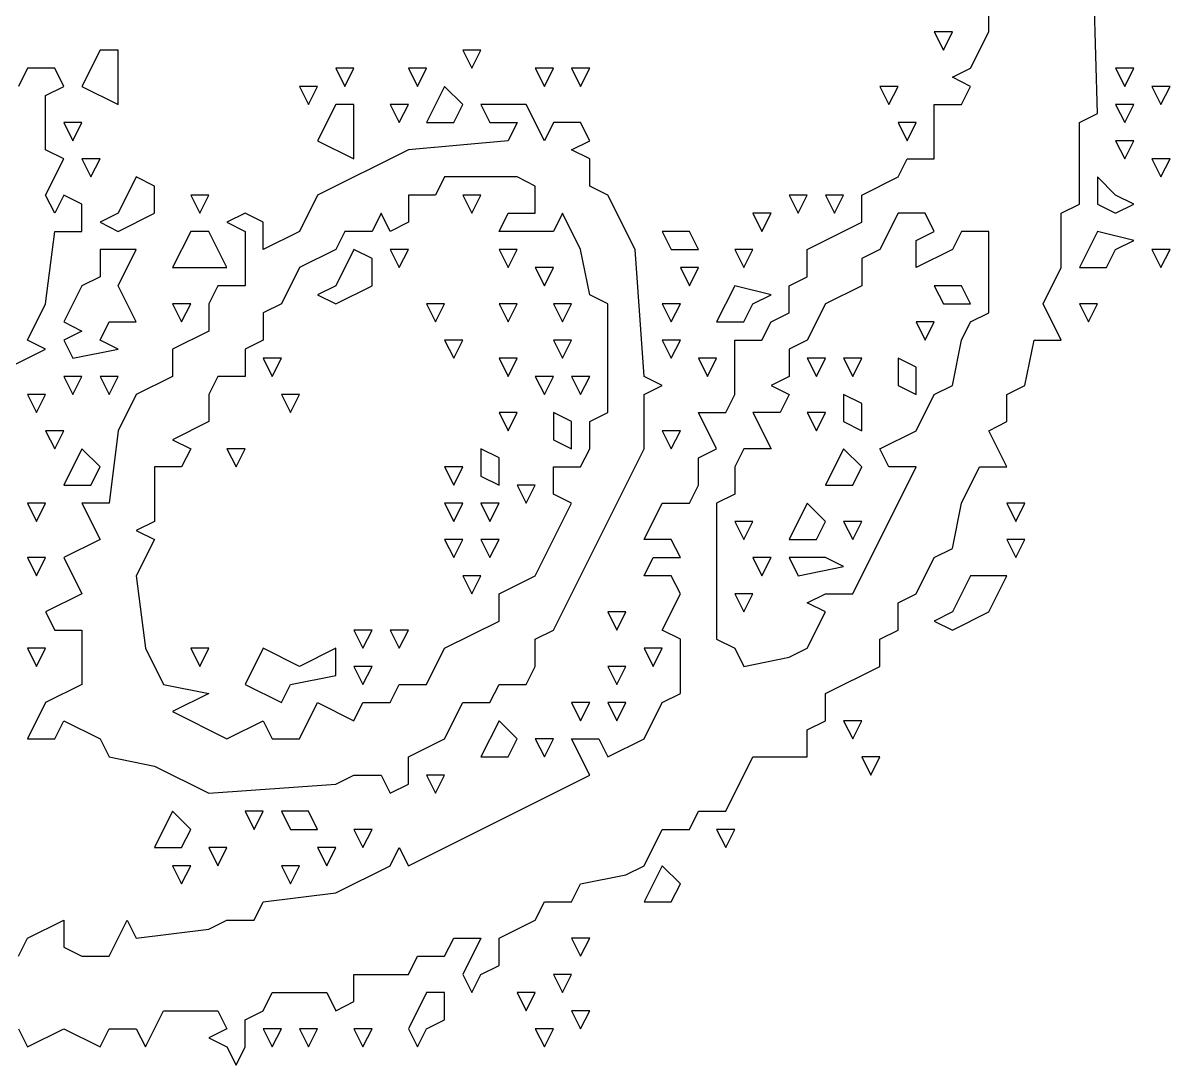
# Model space of a CAD drawing. Extents: x 2 to 124, y 0 to 170.
# Drawn here: x 28.86 to 39.04, y 0 to 9.26 of the extents above; entities that cross this region are included whole.
import ezdxf

# ---------------------------------------------------------------- set-up
doc = ezdxf.new("R2010")
doc.units = 0
doc.layers.add('Layer0', color=7, linetype='Continuous')

msp = doc.modelspace()

# ---------------------------------------------------------------- linework, layer by layer
at = {"layer": 'Layer0', "color": 5, "linetype": 'CONTINUOUS'}
for p, q in [((38.39489, 8.451705, 0.1), (38.31439, 11.26894, 0.1)), ((37.42898, 9.176136, 0.1), (37.42898, 9.417614, 0.1)), ((36.94602, 9.176136, 0.1), (37.02652, 9.015152, 0.1)), ((37.10701, 9.176136, 0.1), (36.94602, 9.176136, 0.1)), ((37.02652, 9.015152, 0.1), (37.10701, 9.176136, 0.1)), ((37.26799, 8.854167, 0.1), (37.42898, 9.176136, 0.1)), ((29.54072, 9.015152, 0.1), (29.37973, 8.693182, 0.1)), ((29.7017, 9.015152, 0.1), (29.54072, 9.015152, 0.1)), ((29.7017, 8.532197, 0.1), (29.7017, 9.015152, 0.1)), ((32.76042, 9.015152, 0.1), (32.84091, 8.854167, 0.1)), ((32.9214, 9.015152, 0.1), (32.76042, 9.015152, 0.1)), ((32.84091, 8.854167, 0.1), (32.9214, 9.015152, 0.1)), ((28.89678, 8.854167, 0.1), (28.81629, 8.693182, 0.1)), ((29.13826, 8.854167, 0.1), (28.89678, 8.854167, 0.1)), ((29.21875, 8.693182, 0.1), (29.13826, 8.854167, 0.1)), ((31.63352, 8.854167, 0.1), (31.71402, 8.693182, 0.1)), ((31.79451, 8.854167, 0.1), (31.63352, 8.854167, 0.1)), ((31.71402, 8.693182, 0.1), (31.79451, 8.854167, 0.1)), ((32.27746, 8.854167, 0.1), (32.35795, 8.693182, 0.1)), ((32.43845, 8.854167, 0.1), (32.27746, 8.854167, 0.1)), ((32.35795, 8.693182, 0.1), (32.43845, 8.854167, 0.1)), ((33.40436, 8.854167, 0.1), (33.48485, 8.693182, 0.1)), ((33.56534, 8.854167, 0.1), (33.40436, 8.854167, 0.1)), ((33.48485, 8.693182, 0.1), (33.56534, 8.854167, 0.1)), ((33.72633, 8.854167, 0.1), (33.80682, 8.693182, 0.1)), ((33.88731, 8.854167, 0.1), (33.72633, 8.854167, 0.1)), ((33.80682, 8.693182, 0.1), (33.88731, 8.854167, 0.1)), ((37.10701, 8.773674, 0.1), (37.26799, 8.854167, 0.1)), ((37.26799, 8.693182, 0.1), (37.10701, 8.773674, 0.1)), ((38.55587, 8.854167, 0.1), (38.63636, 8.693182, 0.1)), ((38.71686, 8.854167, 0.1), (38.55587, 8.854167, 0.1)), ((38.63636, 8.693182, 0.1), (38.71686, 8.854167, 0.1)), ((29.05777, 8.612689, 0.1), (29.21875, 8.693182, 0.1)), ((29.37973, 8.693182, 0.1), (29.7017, 8.532197, 0.1)), ((31.31155, 8.693182, 0.1), (31.39205, 8.532197, 0.1)), ((31.47254, 8.693182, 0.1), (31.31155, 8.693182, 0.1)), ((31.39205, 8.532197, 0.1), (31.47254, 8.693182, 0.1)), ((32.59943, 8.693182, 0.1), (32.43845, 8.371212, 0.1)), ((32.76042, 8.532197, 0.1), (32.59943, 8.693182, 0.1)), ((36.46307, 8.693182, 0.1), (36.54356, 8.532197, 0.1)), ((36.62405, 8.693182, 0.1), (36.46307, 8.693182, 0.1)), ((36.54356, 8.532197, 0.1), (36.62405, 8.693182, 0.1)), ((37.1875, 8.532197, 0.1), (37.26799, 8.693182, 0.1)), ((38.87784, 8.693182, 0.1), (38.95833, 8.532197, 0.1)), ((39.03883, 8.693182, 0.1), (38.87784, 8.693182, 0.1)), ((38.95833, 8.532197, 0.1), (39.03883, 8.693182, 0.1)), ((29.05777, 8.129735, 0.1), (29.05777, 8.612689, 0.1)), ((31.63352, 8.532197, 0.1), (31.47254, 8.210227, 0.1)), ((31.79451, 8.532197, 0.1), (31.63352, 8.532197, 0.1)), ((31.79451, 8.049242, 0.1), (31.79451, 8.532197, 0.1)), ((32.11648, 8.532197, 0.1), (32.19697, 8.371212, 0.1)), ((32.27746, 8.532197, 0.1), (32.11648, 8.532197, 0.1)), ((32.19697, 8.371212, 0.1), (32.27746, 8.532197, 0.1)), ((32.67992, 8.371212, 0.1), (32.76042, 8.532197, 0.1)), ((32.9214, 8.532197, 0.1), (33.00189, 8.371212, 0.1)), ((33.32386, 8.532197, 0.1), (32.9214, 8.532197, 0.1)), ((33.48485, 8.210227, 0.1), (33.32386, 8.532197, 0.1)), ((36.94602, 8.049242, 0.1), (36.94602, 8.532197, 0.1)), ((36.94602, 8.532197, 0.1), (37.1875, 8.532197, 0.1)), ((38.2339, 8.371212, 0.1), (38.39489, 8.451705, 0.1)), ((38.55587, 8.532197, 0.1), (38.63636, 8.371212, 0.1)), ((38.71686, 8.532197, 0.1), (38.55587, 8.532197, 0.1)), ((38.63636, 8.371212, 0.1), (38.71686, 8.532197, 0.1)), ((29.21875, 8.371212, 0.1), (29.29924, 8.210227, 0.1)), ((29.37973, 8.371212, 0.1), (29.21875, 8.371212, 0.1)), ((29.29924, 8.210227, 0.1), (29.37973, 8.371212, 0.1)), ((32.43845, 8.371212, 0.1), (32.67992, 8.371212, 0.1)), ((33.00189, 8.371212, 0.1), (33.24337, 8.371212, 0.1)), ((33.24337, 8.371212, 0.1), (33.16288, 8.210227, 0.1)), ((33.56534, 8.371212, 0.1), (33.48485, 8.210227, 0.1)), ((33.80682, 8.371212, 0.1), (33.56534, 8.371212, 0.1)), ((33.88731, 8.210227, 0.1), (33.80682, 8.371212, 0.1)), ((36.62405, 8.371212, 0.1), (36.70455, 8.210227, 0.1)), ((36.78504, 8.371212, 0.1), (36.62405, 8.371212, 0.1)), ((36.70455, 8.210227, 0.1), (36.78504, 8.371212, 0.1)), ((38.2339, 7.64678, 0.1), (38.2339, 8.371212, 0.1)), ((31.47254, 8.210227, 0.1), (31.79451, 8.049242, 0.1)), ((33.16288, 8.210227, 0.1), (32.27746, 8.129735, 0.1)), ((33.72633, 8.129735, 0.1), (33.88731, 8.210227, 0.1)), ((38.55587, 8.210227, 0.1), (38.63636, 8.049242, 0.1)), ((38.71686, 8.210227, 0.1), (38.55587, 8.210227, 0.1)), ((38.63636, 8.049242, 0.1), (38.71686, 8.210227, 0.1)), ((29.21875, 8.049242, 0.1), (29.05777, 8.129735, 0.1)), ((29.05777, 7.727273, 0.1), (29.21875, 8.049242, 0.1)), ((29.37973, 8.049242, 0.1), (29.46023, 7.888258, 0.1)), ((29.54072, 8.049242, 0.1), (29.37973, 8.049242, 0.1)), ((29.46023, 7.888258, 0.1), (29.54072, 8.049242, 0.1)), ((32.27746, 8.129735, 0.1), (31.47254, 7.727273, 0.1)), ((33.88731, 8.049242, 0.1), (33.72633, 8.129735, 0.1)), ((33.88731, 7.807765, 0.1), (33.88731, 8.049242, 0.1)), ((36.62405, 7.888258, 0.1), (36.70455, 8.049242, 0.1)), ((36.70455, 8.049242, 0.1), (36.94602, 8.049242, 0.1)), ((38.87784, 8.049242, 0.1), (38.95833, 7.888258, 0.1)), ((39.03883, 8.049242, 0.1), (38.87784, 8.049242, 0.1)), ((38.95833, 7.888258, 0.1), (39.03883, 8.049242, 0.1)), ((29.86269, 7.888258, 0.1), (29.7017, 7.566288, 0.1)), ((30.02367, 7.807765, 0.1), (29.86269, 7.888258, 0.1)), ((32.59943, 7.888258, 0.1), (32.51894, 7.727273, 0.1)), ((33.24337, 7.888258, 0.1), (32.59943, 7.888258, 0.1)), ((33.40436, 7.807765, 0.1), (33.24337, 7.888258, 0.1)), ((36.30208, 7.727273, 0.1), (36.62405, 7.888258, 0.1)), ((38.39489, 7.888258, 0.1), (38.39489, 7.64678, 0.1)), ((38.55587, 7.727273, 0.1), (38.39489, 7.888258, 0.1)), ((30.02367, 7.566288, 0.1), (30.02367, 7.807765, 0.1)), ((33.40436, 7.566288, 0.1), (33.40436, 7.807765, 0.1)), ((34.0483, 7.727273, 0.1), (33.88731, 7.807765, 0.1)), ((29.13826, 7.566288, 0.1), (29.05777, 7.727273, 0.1)), ((29.21875, 7.727273, 0.1), (29.13826, 7.566288, 0.1)), ((29.37973, 7.64678, 0.1), (29.21875, 7.727273, 0.1)), ((29.37973, 7.405303, 0.1), (29.37973, 7.64678, 0.1)), ((30.34564, 7.727273, 0.1), (30.42614, 7.566288, 0.1)), ((30.50663, 7.727273, 0.1), (30.34564, 7.727273, 0.1)), ((30.42614, 7.566288, 0.1), (30.50663, 7.727273, 0.1)), ((31.47254, 7.727273, 0.1), (31.31155, 7.405303, 0.1)), ((32.51894, 7.727273, 0.1), (32.27746, 7.727273, 0.1)), ((32.27746, 7.727273, 0.1), (32.27746, 7.485795, 0.1)), ((32.76042, 7.727273, 0.1), (32.84091, 7.566288, 0.1)), ((32.9214, 7.727273, 0.1), (32.76042, 7.727273, 0.1)), ((32.84091, 7.566288, 0.1), (32.9214, 7.727273, 0.1)), ((34.28977, 7.244318, 0.1), (34.0483, 7.727273, 0.1)), ((35.65814, 7.727273, 0.1), (35.73864, 7.566288, 0.1)), ((35.81913, 7.727273, 0.1), (35.65814, 7.727273, 0.1)), ((35.73864, 7.566288, 0.1), (35.81913, 7.727273, 0.1)), ((35.98011, 7.727273, 0.1), (36.06061, 7.566288, 0.1)), ((36.1411, 7.727273, 0.1), (35.98011, 7.727273, 0.1)), ((36.06061, 7.566288, 0.1), (36.1411, 7.727273, 0.1)), ((36.30208, 7.485795, 0.1), (36.30208, 7.727273, 0.1)), ((38.07292, 7.566288, 0.1), (38.2339, 7.64678, 0.1)), ((38.39489, 7.64678, 0.1), (38.55587, 7.566288, 0.1)), ((38.71686, 7.64678, 0.1), (38.55587, 7.727273, 0.1)), ((38.55587, 7.566288, 0.1), (38.71686, 7.64678, 0.1)), ((29.7017, 7.566288, 0.1), (29.54072, 7.485795, 0.1)), ((29.7017, 7.405303, 0.1), (30.02367, 7.566288, 0.1)), ((30.8286, 7.566288, 0.1), (30.66761, 7.485795, 0.1)), ((30.98958, 7.485795, 0.1), (30.8286, 7.566288, 0.1)), ((32.03598, 7.566288, 0.1), (31.95549, 7.405303, 0.1)), ((32.11648, 7.405303, 0.1), (32.03598, 7.566288, 0.1)), ((33.08239, 7.405303, 0.1), (33.16288, 7.566288, 0.1)), ((33.16288, 7.566288, 0.1), (33.40436, 7.566288, 0.1)), ((33.64583, 7.566288, 0.1), (33.56534, 7.405303, 0.1)), ((33.80682, 7.244318, 0.1), (33.64583, 7.566288, 0.1)), ((35.33617, 7.566288, 0.1), (35.41667, 7.405303, 0.1)), ((35.49716, 7.566288, 0.1), (35.33617, 7.566288, 0.1)), ((35.41667, 7.405303, 0.1), (35.49716, 7.566288, 0.1)), ((36.62405, 7.566288, 0.1), (36.46307, 7.244318, 0.1)), ((36.86553, 7.566288, 0.1), (36.62405, 7.566288, 0.1)), ((36.94602, 7.405303, 0.1), (36.86553, 7.566288, 0.1)), ((38.07292, 7.083333, 0.1), (38.07292, 7.566288, 0.1)), ((29.54072, 7.485795, 0.1), (29.7017, 7.405303, 0.1)), ((30.66761, 7.485795, 0.1), (30.8286, 7.405303, 0.1)), ((30.98958, 7.244318, 0.1), (30.98958, 7.485795, 0.1)), ((32.27746, 7.485795, 0.1), (32.11648, 7.405303, 0.1)), ((35.81913, 7.244318, 0.1), (36.30208, 7.485795, 0.1)), ((29.05777, 6.761364, 0.1), (29.13826, 7.405303, 0.1)), ((29.13826, 7.405303, 0.1), (29.37973, 7.405303, 0.1)), ((30.34564, 7.405303, 0.1), (30.18466, 7.083333, 0.1)), ((30.50663, 7.405303, 0.1), (30.34564, 7.405303, 0.1)), ((30.66761, 7.083333, 0.1), (30.50663, 7.405303, 0.1)), ((30.8286, 7.405303, 0.1), (30.8286, 6.922348, 0.1)), ((31.31155, 7.405303, 0.1), (30.98958, 7.244318, 0.1)), ((31.71402, 7.405303, 0.1), (31.63352, 7.244318, 0.1)), ((31.95549, 7.405303, 0.1), (31.71402, 7.405303, 0.1)), ((33.56534, 7.405303, 0.1), (33.08239, 7.405303, 0.1)), ((34.53125, 7.405303, 0.1), (34.61174, 7.244318, 0.1)), ((34.77273, 7.405303, 0.1), (34.53125, 7.405303, 0.1)), ((34.85322, 7.244318, 0.1), (34.77273, 7.405303, 0.1)), ((36.78504, 7.324811, 0.1), (36.94602, 7.405303, 0.1)), ((37.1875, 7.405303, 0.1), (37.10701, 7.244318, 0.1)), ((37.42898, 7.405303, 0.1), (37.1875, 7.405303, 0.1)), ((37.42898, 6.680871, 0.1), (37.42898, 7.405303, 0.1)), ((38.39489, 7.405303, 0.1), (38.2339, 7.083333, 0.1)), ((38.71686, 7.324811, 0.1), (38.39489, 7.405303, 0.1)), ((29.54072, 7.244318, 0.1), (29.54072, 7.002841, 0.1)), ((29.86269, 7.244318, 0.1), (29.54072, 7.244318, 0.1)), ((29.7017, 6.922348, 0.1), (29.86269, 7.244318, 0.1)), ((31.63352, 7.244318, 0.1), (31.31155, 7.083333, 0.1)), ((31.79451, 7.244318, 0.1), (31.63352, 6.922348, 0.1)), ((31.95549, 7.163826, 0.1), (31.79451, 7.244318, 0.1)), ((32.11648, 7.244318, 0.1), (32.19697, 7.083333, 0.1)), ((32.27746, 7.244318, 0.1), (32.11648, 7.244318, 0.1)), ((32.19697, 7.083333, 0.1), (32.27746, 7.244318, 0.1)), ((33.08239, 7.244318, 0.1), (33.16288, 7.083333, 0.1)), ((33.24337, 7.244318, 0.1), (33.08239, 7.244318, 0.1)), ((33.16288, 7.083333, 0.1), (33.24337, 7.244318, 0.1)), ((33.88731, 6.841856, 0.1), (33.80682, 7.244318, 0.1)), ((34.37027, 6.117424, 0.1), (34.28977, 7.244318, 0.1)), ((34.61174, 7.244318, 0.1), (34.85322, 7.244318, 0.1)), ((35.17519, 7.244318, 0.1), (35.25568, 7.083333, 0.1)), ((35.33617, 7.244318, 0.1), (35.17519, 7.244318, 0.1)), ((35.25568, 7.083333, 0.1), (35.33617, 7.244318, 0.1)), ((35.81913, 7.002841, 0.1), (35.81913, 7.244318, 0.1)), ((36.46307, 7.244318, 0.1), (36.30208, 7.163826, 0.1)), ((36.78504, 7.083333, 0.1), (36.78504, 7.324811, 0.1)), ((37.10701, 7.244318, 0.1), (36.78504, 7.083333, 0.1)), ((38.47538, 7.083333, 0.1), (38.55587, 7.244318, 0.1)), ((38.55587, 7.244318, 0.1), (38.71686, 7.324811, 0.1)), ((38.87784, 7.244318, 0.1), (38.95833, 7.083333, 0.1)), ((39.03883, 7.244318, 0.1), (38.87784, 7.244318, 0.1)), ((38.95833, 7.083333, 0.1), (39.03883, 7.244318, 0.1)), ((31.95549, 6.922348, 0.1), (31.95549, 7.163826, 0.1)), ((36.30208, 7.163826, 0.1), (36.30208, 6.922348, 0.1)), ((30.18466, 7.083333, 0.1), (30.66761, 7.083333, 0.1)), ((31.31155, 7.083333, 0.1), (31.15057, 6.761364, 0.1)), ((33.40436, 7.083333, 0.1), (33.48485, 6.922348, 0.1)), ((33.56534, 7.083333, 0.1), (33.40436, 7.083333, 0.1)), ((33.48485, 6.922348, 0.1), (33.56534, 7.083333, 0.1)), ((34.69223, 7.083333, 0.1), (34.77273, 6.922348, 0.1)), ((34.85322, 7.083333, 0.1), (34.69223, 7.083333, 0.1)), ((34.77273, 6.922348, 0.1), (34.85322, 7.083333, 0.1)), ((37.91193, 6.761364, 0.1), (38.07292, 7.083333, 0.1)), ((38.2339, 7.083333, 0.1), (38.47538, 7.083333, 0.1)), ((29.54072, 7.002841, 0.1), (29.37973, 6.922348, 0.1)), ((35.65814, 6.922348, 0.1), (35.81913, 7.002841, 0.1)), ((29.37973, 6.922348, 0.1), (29.21875, 6.600379, 0.1)), ((29.86269, 6.600379, 0.1), (29.7017, 6.922348, 0.1)), ((30.58712, 6.922348, 0.1), (30.50663, 6.761364, 0.1)), ((30.8286, 6.922348, 0.1), (30.58712, 6.922348, 0.1)), ((31.63352, 6.922348, 0.1), (31.47254, 6.841856, 0.1)), ((31.47254, 6.841856, 0.1), (31.63352, 6.761364, 0.1)), ((31.63352, 6.761364, 0.1), (31.95549, 6.922348, 0.1)), ((34.0483, 6.761364, 0.1), (33.88731, 6.841856, 0.1)), ((35.17519, 6.922348, 0.1), (35.0142, 6.600379, 0.1)), ((35.49716, 6.841856, 0.1), (35.17519, 6.922348, 0.1)), ((35.33617, 6.761364, 0.1), (35.49716, 6.841856, 0.1)), ((35.65814, 6.680871, 0.1), (35.65814, 6.922348, 0.1)), ((36.30208, 6.922348, 0.1), (35.98011, 6.761364, 0.1)), ((36.94602, 6.922348, 0.1), (37.02652, 6.761364, 0.1)), ((37.1875, 6.922348, 0.1), (36.94602, 6.922348, 0.1)), ((37.26799, 6.761364, 0.1), (37.1875, 6.922348, 0.1)), ((28.89678, 6.439394, 0.1), (29.05777, 6.761364, 0.1)), ((30.18466, 6.761364, 0.1), (30.26515, 6.600379, 0.1)), ((30.34564, 6.761364, 0.1), (30.18466, 6.761364, 0.1)), ((30.26515, 6.600379, 0.1), (30.34564, 6.761364, 0.1)), ((30.50663, 6.761364, 0.1), (30.50663, 6.519886, 0.1)), ((31.15057, 6.761364, 0.1), (30.98958, 6.680871, 0.1)), ((32.43845, 6.761364, 0.1), (32.51894, 6.600379, 0.1)), ((32.59943, 6.761364, 0.1), (32.43845, 6.761364, 0.1)), ((32.51894, 6.600379, 0.1), (32.59943, 6.761364, 0.1)), ((33.08239, 6.761364, 0.1), (33.16288, 6.600379, 0.1)), ((33.24337, 6.761364, 0.1), (33.08239, 6.761364, 0.1)), ((33.16288, 6.600379, 0.1), (33.24337, 6.761364, 0.1)), ((33.56534, 6.761364, 0.1), (33.64583, 6.600379, 0.1)), ((33.72633, 6.761364, 0.1), (33.56534, 6.761364, 0.1)), ((33.64583, 6.600379, 0.1), (33.72633, 6.761364, 0.1)), ((34.0483, 5.795455, 0.1), (34.0483, 6.761364, 0.1)), ((34.53125, 6.761364, 0.1), (34.61174, 6.600379, 0.1)), ((34.69223, 6.761364, 0.1), (34.53125, 6.761364, 0.1)), ((34.61174, 6.600379, 0.1), (34.69223, 6.761364, 0.1)), ((35.25568, 6.600379, 0.1), (35.33617, 6.761364, 0.1)), ((35.98011, 6.761364, 0.1), (35.81913, 6.439394, 0.1)), ((37.02652, 6.761364, 0.1), (37.26799, 6.761364, 0.1)), ((38.07292, 6.439394, 0.1), (37.91193, 6.761364, 0.1)), ((38.2339, 6.761364, 0.1), (38.31439, 6.600379, 0.1)), ((38.39489, 6.761364, 0.1), (38.2339, 6.761364, 0.1)), ((38.31439, 6.600379, 0.1), (38.39489, 6.761364, 0.1)), ((30.98958, 6.680871, 0.1), (30.98958, 6.439394, 0.1)), ((35.49716, 6.600379, 0.1), (35.65814, 6.680871, 0.1)), ((37.26799, 6.600379, 0.1), (37.42898, 6.680871, 0.1)), ((29.21875, 6.600379, 0.1), (29.37973, 6.519886, 0.1)), ((29.37973, 6.519886, 0.1), (29.21875, 6.439394, 0.1)), ((29.54072, 6.439394, 0.1), (29.62121, 6.600379, 0.1)), ((29.62121, 6.600379, 0.1), (29.86269, 6.600379, 0.1)), ((30.50663, 6.519886, 0.1), (30.18466, 6.358902, 0.1)), ((35.0142, 6.600379, 0.1), (35.25568, 6.600379, 0.1)), ((35.41667, 6.439394, 0.1), (35.49716, 6.600379, 0.1)), ((36.78504, 6.600379, 0.1), (36.86553, 6.439394, 0.1)), ((36.94602, 6.600379, 0.1), (36.78504, 6.600379, 0.1)), ((36.86553, 6.439394, 0.1), (36.94602, 6.600379, 0.1)), ((37.1875, 6.439394, 0.1), (37.26799, 6.600379, 0.1)), ((29.05777, 6.358902, 0.1), (28.89678, 6.439394, 0.1)), ((29.21875, 6.439394, 0.1), (29.29924, 6.278409, 0.1)), ((29.7017, 6.358902, 0.1), (29.54072, 6.439394, 0.1)), ((30.98958, 6.439394, 0.1), (30.8286, 6.358902, 0.1)), ((32.59943, 6.439394, 0.1), (32.67992, 6.278409, 0.1)), ((32.76042, 6.439394, 0.1), (32.59943, 6.439394, 0.1)), ((32.67992, 6.278409, 0.1), (32.76042, 6.439394, 0.1)), ((33.56534, 6.439394, 0.1), (33.64583, 6.278409, 0.1)), ((33.72633, 6.439394, 0.1), (33.56534, 6.439394, 0.1)), ((33.64583, 6.278409, 0.1), (33.72633, 6.439394, 0.1)), ((34.53125, 6.439394, 0.1), (34.61174, 6.278409, 0.1)), ((34.69223, 6.439394, 0.1), (34.53125, 6.439394, 0.1)), ((34.61174, 6.278409, 0.1), (34.69223, 6.439394, 0.1)), ((35.17519, 5.956439, 0.1), (35.17519, 6.439394, 0.1)), ((35.17519, 6.439394, 0.1), (35.41667, 6.439394, 0.1)), ((35.81913, 6.439394, 0.1), (35.65814, 6.358902, 0.1)), ((37.10701, 6.036932, 0.1), (37.1875, 6.439394, 0.1)), ((37.75095, 6.036932, 0.1), (37.83144, 6.439394, 0.1)), ((37.83144, 6.439394, 0.1), (38.07292, 6.439394, 0.1)), ((28.7358, 6.197917, 0.1), (29.05777, 6.358902, 0.1)), ((29.29924, 6.278409, 0.1), (29.7017, 6.358902, 0.1)), ((30.18466, 6.358902, 0.1), (30.18466, 6.117424, 0.1)), ((30.8286, 6.358902, 0.1), (30.8286, 6.117424, 0.1)), ((35.65814, 6.358902, 0.1), (35.65814, 6.117424, 0.1)), ((30.98958, 6.278409, 0.1), (31.07008, 6.117424, 0.1)), ((31.15057, 6.278409, 0.1), (30.98958, 6.278409, 0.1)), ((31.07008, 6.117424, 0.1), (31.15057, 6.278409, 0.1)), ((33.08239, 6.278409, 0.1), (33.16288, 6.117424, 0.1)), ((33.24337, 6.278409, 0.1), (33.08239, 6.278409, 0.1)), ((33.16288, 6.117424, 0.1), (33.24337, 6.278409, 0.1)), ((34.85322, 6.278409, 0.1), (34.93371, 6.117424, 0.1)), ((35.0142, 6.278409, 0.1), (34.85322, 6.278409, 0.1)), ((34.93371, 6.117424, 0.1), (35.0142, 6.278409, 0.1)), ((35.81913, 6.278409, 0.1), (35.89962, 6.117424, 0.1)), ((35.98011, 6.278409, 0.1), (35.81913, 6.278409, 0.1)), ((35.89962, 6.117424, 0.1), (35.98011, 6.278409, 0.1)), ((36.1411, 6.278409, 0.1), (36.22159, 6.117424, 0.1)), ((36.30208, 6.278409, 0.1), (36.1411, 6.278409, 0.1)), ((36.22159, 6.117424, 0.1), (36.30208, 6.278409, 0.1)), ((36.62405, 6.278409, 0.1), (36.62405, 6.036932, 0.1)), ((36.78504, 6.197917, 0.1), (36.62405, 6.278409, 0.1)), ((29.21875, 6.117424, 0.1), (29.29924, 5.956439, 0.1)), ((29.37973, 6.117424, 0.1), (29.21875, 6.117424, 0.1)), ((29.29924, 5.956439, 0.1), (29.37973, 6.117424, 0.1)), ((29.54072, 6.117424, 0.1), (29.62121, 5.956439, 0.1)), ((29.7017, 6.117424, 0.1), (29.54072, 6.117424, 0.1)), ((29.62121, 5.956439, 0.1), (29.7017, 6.117424, 0.1)), ((30.18466, 6.117424, 0.1), (29.86269, 5.956439, 0.1)), ((30.58712, 6.117424, 0.1), (30.50663, 5.956439, 0.1)), ((30.8286, 6.117424, 0.1), (30.58712, 6.117424, 0.1)), ((33.40436, 6.117424, 0.1), (33.48485, 5.956439, 0.1)), ((33.56534, 6.117424, 0.1), (33.40436, 6.117424, 0.1)), ((33.48485, 5.956439, 0.1), (33.56534, 6.117424, 0.1)), ((33.72633, 6.117424, 0.1), (33.80682, 5.956439, 0.1)), ((33.88731, 6.117424, 0.1), (33.72633, 6.117424, 0.1)), ((33.80682, 5.956439, 0.1), (33.88731, 6.117424, 0.1)), ((34.53125, 6.036932, 0.1), (34.37027, 6.117424, 0.1)), ((35.65814, 6.117424, 0.1), (35.49716, 6.036932, 0.1)), ((36.78504, 5.956439, 0.1), (36.78504, 6.197917, 0.1)), ((34.37027, 5.956439, 0.1), (34.53125, 6.036932, 0.1)), ((35.49716, 6.036932, 0.1), (35.65814, 5.956439, 0.1)), ((36.62405, 6.036932, 0.1), (36.78504, 5.956439, 0.1)), ((36.94602, 5.956439, 0.1), (37.10701, 6.036932, 0.1)), ((37.58996, 5.956439, 0.1), (37.75095, 6.036932, 0.1)), ((28.89678, 5.956439, 0.1), (28.97727, 5.795455, 0.1)), ((29.05777, 5.956439, 0.1), (28.89678, 5.956439, 0.1)), ((28.97727, 5.795455, 0.1), (29.05777, 5.956439, 0.1)), ((29.86269, 5.956439, 0.1), (29.7017, 5.63447, 0.1)), ((30.50663, 5.956439, 0.1), (30.50663, 5.714962, 0.1)), ((31.15057, 5.956439, 0.1), (31.23106, 5.795455, 0.1)), ((31.31155, 5.956439, 0.1), (31.15057, 5.956439, 0.1)), ((31.23106, 5.795455, 0.1), (31.31155, 5.956439, 0.1)), ((34.37027, 5.473485, 0.1), (34.37027, 5.956439, 0.1)), ((35.0947, 5.795455, 0.1), (35.17519, 5.956439, 0.1)), ((35.65814, 5.956439, 0.1), (35.57765, 5.795455, 0.1)), ((36.1411, 5.956439, 0.1), (36.1411, 5.714962, 0.1)), ((36.30208, 5.875947, 0.1), (36.1411, 5.956439, 0.1)), ((36.78504, 5.63447, 0.1), (36.94602, 5.956439, 0.1)), ((37.58996, 5.714962, 0.1), (37.58996, 5.956439, 0.1)), ((36.30208, 5.63447, 0.1), (36.30208, 5.875947, 0.1)), ((30.50663, 5.714962, 0.1), (30.18466, 5.553977, 0.1)), ((33.08239, 5.795455, 0.1), (33.16288, 5.63447, 0.1)), ((33.24337, 5.795455, 0.1), (33.08239, 5.795455, 0.1)), ((33.16288, 5.63447, 0.1), (33.24337, 5.795455, 0.1)), ((33.56534, 5.795455, 0.1), (33.56534, 5.553977, 0.1)), ((33.72633, 5.714962, 0.1), (33.56534, 5.795455, 0.1)), ((33.72633, 5.473485, 0.1), (33.72633, 5.714962, 0.1)), ((33.88731, 5.714962, 0.1), (34.0483, 5.795455, 0.1)), ((33.88731, 5.473485, 0.1), (33.88731, 5.714962, 0.1)), ((35.0142, 5.473485, 0.1), (34.85322, 5.795455, 0.1)), ((34.85322, 5.795455, 0.1), (35.0947, 5.795455, 0.1)), ((35.57765, 5.795455, 0.1), (35.33617, 5.795455, 0.1)), ((35.33617, 5.795455, 0.1), (35.49716, 5.473485, 0.1)), ((35.81913, 5.795455, 0.1), (35.89962, 5.63447, 0.1)), ((35.98011, 5.795455, 0.1), (35.81913, 5.795455, 0.1)), ((35.89962, 5.63447, 0.1), (35.98011, 5.795455, 0.1)), ((36.1411, 5.714962, 0.1), (36.30208, 5.63447, 0.1)), ((37.42898, 5.63447, 0.1), (37.58996, 5.714962, 0.1)), ((29.05777, 5.63447, 0.1), (29.13826, 5.473485, 0.1)), ((29.21875, 5.63447, 0.1), (29.05777, 5.63447, 0.1)), ((29.13826, 5.473485, 0.1), (29.21875, 5.63447, 0.1)), ((29.7017, 5.63447, 0.1), (29.62121, 4.99053, 0.1)), ((34.53125, 5.63447, 0.1), (34.61174, 5.473485, 0.1)), ((34.69223, 5.63447, 0.1), (34.53125, 5.63447, 0.1)), ((34.61174, 5.473485, 0.1), (34.69223, 5.63447, 0.1)), ((36.46307, 5.473485, 0.1), (36.78504, 5.63447, 0.1)), ((37.58996, 5.3125, 0.1), (37.42898, 5.63447, 0.1)), ((30.18466, 5.553977, 0.1), (30.34564, 5.473485, 0.1)), ((33.56534, 5.553977, 0.1), (33.72633, 5.473485, 0.1)), ((29.37973, 5.473485, 0.1), (29.21875, 5.151515, 0.1)), ((29.54072, 5.3125, 0.1), (29.37973, 5.473485, 0.1)), ((30.34564, 5.473485, 0.1), (30.26515, 5.3125, 0.1)), ((30.66761, 5.473485, 0.1), (30.74811, 5.3125, 0.1)), ((30.8286, 5.473485, 0.1), (30.66761, 5.473485, 0.1)), ((30.74811, 5.3125, 0.1), (30.8286, 5.473485, 0.1)), ((32.9214, 5.473485, 0.1), (32.9214, 5.232008, 0.1)), ((33.08239, 5.392992, 0.1), (32.9214, 5.473485, 0.1)), ((33.56534, 3.863636, 0.1), (34.37027, 5.473485, 0.1)), ((33.80682, 5.3125, 0.1), (33.88731, 5.473485, 0.1)), ((34.85322, 5.392992, 0.1), (35.0142, 5.473485, 0.1)), ((35.25568, 5.473485, 0.1), (35.17519, 5.3125, 0.1)), ((35.49716, 5.473485, 0.1), (35.25568, 5.473485, 0.1)), ((36.1411, 5.473485, 0.1), (35.98011, 5.151515, 0.1)), ((36.30208, 5.3125, 0.1), (36.1411, 5.473485, 0.1)), ((36.54356, 5.3125, 0.1), (36.46307, 5.473485, 0.1)), ((29.46023, 5.151515, 0.1), (29.54072, 5.3125, 0.1)), ((30.26515, 5.3125, 0.1), (30.02367, 5.3125, 0.1)), ((30.02367, 5.3125, 0.1), (30.02367, 4.829545, 0.1)), ((32.59943, 5.3125, 0.1), (32.67992, 5.151515, 0.1)), ((32.76042, 5.3125, 0.1), (32.59943, 5.3125, 0.1)), ((32.67992, 5.151515, 0.1), (32.76042, 5.3125, 0.1)), ((33.08239, 5.151515, 0.1), (33.08239, 5.392992, 0.1)), ((33.56534, 5.071023, 0.1), (33.56534, 5.3125, 0.1)), ((33.56534, 5.3125, 0.1), (33.80682, 5.3125, 0.1)), ((34.85322, 5.151515, 0.1), (34.85322, 5.392992, 0.1)), ((35.17519, 5.3125, 0.1), (35.17519, 5.071023, 0.1)), ((36.22159, 4.185606, 0.1), (36.78504, 5.3125, 0.1)), ((36.22159, 5.151515, 0.1), (36.30208, 5.3125, 0.1)), ((36.78504, 5.3125, 0.1), (36.54356, 5.3125, 0.1)), ((37.1875, 4.99053, 0.1), (37.34848, 5.3125, 0.1)), ((37.34848, 5.3125, 0.1), (37.58996, 5.3125, 0.1)), ((32.9214, 5.232008, 0.1), (33.08239, 5.151515, 0.1)), ((29.21875, 5.151515, 0.1), (29.46023, 5.151515, 0.1)), ((33.24337, 5.151515, 0.1), (33.32386, 4.99053, 0.1)), ((33.40436, 5.151515, 0.1), (33.24337, 5.151515, 0.1)), ((33.32386, 4.99053, 0.1), (33.40436, 5.151515, 0.1)), ((34.77273, 4.99053, 0.1), (34.85322, 5.151515, 0.1)), ((35.98011, 5.151515, 0.1), (36.22159, 5.151515, 0.1)), ((28.89678, 4.99053, 0.1), (28.97727, 4.829545, 0.1)), ((29.05777, 4.99053, 0.1), (28.89678, 4.99053, 0.1)), ((28.97727, 4.829545, 0.1), (29.05777, 4.99053, 0.1)), ((29.62121, 4.99053, 0.1), (29.37973, 4.99053, 0.1)), ((29.37973, 4.99053, 0.1), (29.54072, 4.668561, 0.1)), ((32.59943, 4.99053, 0.1), (32.67992, 4.829545, 0.1)), ((32.76042, 4.99053, 0.1), (32.59943, 4.99053, 0.1)), ((32.67992, 4.829545, 0.1), (32.76042, 4.99053, 0.1)), ((32.9214, 4.99053, 0.1), (33.00189, 4.829545, 0.1)), ((33.08239, 4.99053, 0.1), (32.9214, 4.99053, 0.1)), ((33.00189, 4.829545, 0.1), (33.08239, 4.99053, 0.1)), ((33.40436, 4.346591, 0.1), (33.72633, 4.99053, 0.1)), ((33.72633, 4.99053, 0.1), (33.56534, 5.071023, 0.1)), ((34.37027, 4.668561, 0.1), (34.53125, 4.99053, 0.1)), ((34.53125, 4.99053, 0.1), (34.77273, 4.99053, 0.1)), ((35.17519, 5.071023, 0.1), (35.0142, 4.99053, 0.1)), ((35.0142, 4.99053, 0.1), (35.0142, 3.783144, 0.1)), ((35.81913, 4.99053, 0.1), (35.65814, 4.668561, 0.1)), ((35.98011, 4.829545, 0.1), (35.81913, 4.99053, 0.1)), ((37.10701, 4.588068, 0.1), (37.1875, 4.99053, 0.1)), ((37.58996, 4.99053, 0.1), (37.67045, 4.829545, 0.1)), ((37.75095, 4.99053, 0.1), (37.58996, 4.99053, 0.1)), ((37.67045, 4.829545, 0.1), (37.75095, 4.99053, 0.1)), ((30.02367, 4.829545, 0.1), (29.86269, 4.749053, 0.1)), ((35.17519, 4.829545, 0.1), (35.25568, 4.668561, 0.1)), ((35.33617, 4.829545, 0.1), (35.17519, 4.829545, 0.1)), ((35.25568, 4.668561, 0.1), (35.33617, 4.829545, 0.1)), ((35.89962, 4.668561, 0.1), (35.98011, 4.829545, 0.1)), ((36.1411, 4.829545, 0.1), (36.22159, 4.668561, 0.1)), ((36.30208, 4.829545, 0.1), (36.1411, 4.829545, 0.1)), ((36.22159, 4.668561, 0.1), (36.30208, 4.829545, 0.1)), ((29.86269, 4.749053, 0.1), (30.02367, 4.668561, 0.1)), ((29.54072, 4.668561, 0.1), (29.21875, 4.507576, 0.1)), ((30.02367, 4.668561, 0.1), (29.86269, 4.346591, 0.1)), ((32.59943, 4.668561, 0.1), (32.67992, 4.507576, 0.1)), ((32.76042, 4.668561, 0.1), (32.59943, 4.668561, 0.1)), ((32.67992, 4.507576, 0.1), (32.76042, 4.668561, 0.1)), ((32.9214, 4.668561, 0.1), (33.00189, 4.507576, 0.1)), ((33.08239, 4.668561, 0.1), (32.9214, 4.668561, 0.1)), ((33.00189, 4.507576, 0.1), (33.08239, 4.668561, 0.1)), ((34.61174, 4.668561, 0.1), (34.37027, 4.668561, 0.1)), ((34.69223, 4.507576, 0.1), (34.61174, 4.668561, 0.1)), ((35.65814, 4.668561, 0.1), (35.89962, 4.668561, 0.1)), ((36.94602, 4.507576, 0.1), (37.10701, 4.588068, 0.1)), ((37.58996, 4.668561, 0.1), (37.67045, 4.507576, 0.1)), ((37.75095, 4.668561, 0.1), (37.58996, 4.668561, 0.1)), ((37.67045, 4.507576, 0.1), (37.75095, 4.668561, 0.1)), ((28.89678, 4.507576, 0.1), (28.97727, 4.346591, 0.1)), ((29.05777, 4.507576, 0.1), (28.89678, 4.507576, 0.1)), ((28.97727, 4.346591, 0.1), (29.05777, 4.507576, 0.1)), ((29.21875, 4.507576, 0.1), (29.37973, 4.185606, 0.1)), ((34.37027, 4.346591, 0.1), (34.45076, 4.507576, 0.1)), ((34.45076, 4.507576, 0.1), (34.69223, 4.507576, 0.1)), ((35.33617, 4.507576, 0.1), (35.41667, 4.346591, 0.1)), ((35.49716, 4.507576, 0.1), (35.33617, 4.507576, 0.1)), ((35.41667, 4.346591, 0.1), (35.49716, 4.507576, 0.1)), ((35.65814, 4.507576, 0.1), (35.73864, 4.346591, 0.1)), ((35.98011, 4.507576, 0.1), (35.65814, 4.507576, 0.1)), ((36.1411, 4.427083, 0.1), (35.98011, 4.507576, 0.1)), ((36.78504, 4.185606, 0.1), (36.94602, 4.507576, 0.1)), ((35.73864, 4.346591, 0.1), (36.1411, 4.427083, 0.1)), ((29.86269, 4.346591, 0.1), (29.94318, 3.702652, 0.1)), ((32.76042, 4.346591, 0.1), (32.84091, 4.185606, 0.1)), ((32.9214, 4.346591, 0.1), (32.76042, 4.346591, 0.1)), ((32.84091, 4.185606, 0.1), (32.9214, 4.346591, 0.1)), ((33.08239, 4.185606, 0.1), (33.40436, 4.346591, 0.1)), ((34.61174, 4.346591, 0.1), (34.37027, 4.346591, 0.1)), ((34.69223, 4.185606, 0.1), (34.61174, 4.346591, 0.1)), ((37.26799, 4.346591, 0.1), (37.10701, 4.024621, 0.1)), ((37.58996, 4.346591, 0.1), (37.26799, 4.346591, 0.1)), ((37.42898, 4.024621, 0.1), (37.58996, 4.346591, 0.1)), ((29.37973, 4.185606, 0.1), (29.05777, 4.024621, 0.1)), ((33.08239, 3.944129, 0.1), (33.08239, 4.185606, 0.1)), ((34.53125, 3.863636, 0.1), (34.69223, 4.185606, 0.1)), ((35.17519, 4.185606, 0.1), (35.25568, 4.024621, 0.1)), ((35.33617, 4.185606, 0.1), (35.17519, 4.185606, 0.1)), ((35.25568, 4.024621, 0.1), (35.33617, 4.185606, 0.1)), ((35.81913, 4.105114, 0.1), (35.98011, 4.185606, 0.1)), ((35.98011, 4.185606, 0.1), (36.22159, 4.185606, 0.1)), ((36.62405, 4.105114, 0.1), (36.78504, 4.185606, 0.1)), ((35.98011, 4.024621, 0.1), (35.81913, 4.105114, 0.1)), ((36.62405, 3.863636, 0.1), (36.62405, 4.105114, 0.1)), ((29.05777, 4.024621, 0.1), (29.13826, 3.863636, 0.1)), ((34.0483, 4.024621, 0.1), (34.12879, 3.863636, 0.1)), ((34.20928, 4.024621, 0.1), (34.0483, 4.024621, 0.1)), ((34.12879, 3.863636, 0.1), (34.20928, 4.024621, 0.1)), ((35.81913, 3.702652, 0.1), (35.98011, 4.024621, 0.1)), ((37.10701, 4.024621, 0.1), (36.94602, 3.944129, 0.1)), ((37.10701, 3.863636, 0.1), (37.42898, 4.024621, 0.1)), ((32.59943, 3.702652, 0.1), (33.08239, 3.944129, 0.1)), ((36.94602, 3.944129, 0.1), (37.10701, 3.863636, 0.1)), ((29.13826, 3.863636, 0.1), (29.37973, 3.863636, 0.1)), ((29.37973, 3.863636, 0.1), (29.37973, 3.380682, 0.1)), ((31.79451, 3.863636, 0.1), (31.875, 3.702652, 0.1)), ((31.95549, 3.863636, 0.1), (31.79451, 3.863636, 0.1)), ((31.875, 3.702652, 0.1), (31.95549, 3.863636, 0.1)), ((32.11648, 3.863636, 0.1), (32.19697, 3.702652, 0.1)), ((32.27746, 3.863636, 0.1), (32.11648, 3.863636, 0.1)), ((32.19697, 3.702652, 0.1), (32.27746, 3.863636, 0.1)), ((33.40436, 3.783144, 0.1), (33.56534, 3.863636, 0.1)), ((33.40436, 3.541667, 0.1), (33.40436, 3.783144, 0.1)), ((34.69223, 3.783144, 0.1), (34.53125, 3.863636, 0.1)), ((34.69223, 3.300189, 0.1), (34.69223, 3.783144, 0.1)), ((35.0142, 3.783144, 0.1), (35.17519, 3.702652, 0.1)), ((36.46307, 3.783144, 0.1), (36.62405, 3.863636, 0.1)), ((36.46307, 3.541667, 0.1), (36.46307, 3.783144, 0.1)), ((28.89678, 3.702652, 0.1), (28.97727, 3.541667, 0.1)), ((29.05777, 3.702652, 0.1), (28.89678, 3.702652, 0.1)), ((28.97727, 3.541667, 0.1), (29.05777, 3.702652, 0.1)), ((29.94318, 3.702652, 0.1), (30.10417, 3.380682, 0.1)), ((30.34564, 3.702652, 0.1), (30.42614, 3.541667, 0.1)), ((30.50663, 3.702652, 0.1), (30.34564, 3.702652, 0.1)), ((30.42614, 3.541667, 0.1), (30.50663, 3.702652, 0.1)), ((30.98958, 3.702652, 0.1), (30.8286, 3.380682, 0.1)), ((31.31155, 3.541667, 0.1), (30.98958, 3.702652, 0.1)), ((31.63352, 3.702652, 0.1), (31.31155, 3.541667, 0.1)), ((31.63352, 3.461174, 0.1), (31.63352, 3.702652, 0.1)), ((32.43845, 3.380682, 0.1), (32.59943, 3.702652, 0.1)), ((34.37027, 3.702652, 0.1), (34.45076, 3.541667, 0.1)), ((34.53125, 3.702652, 0.1), (34.37027, 3.702652, 0.1)), ((34.45076, 3.541667, 0.1), (34.53125, 3.702652, 0.1)), ((35.17519, 3.702652, 0.1), (35.25568, 3.541667, 0.1)), ((35.65814, 3.622159, 0.1), (35.81913, 3.702652, 0.1)), ((35.25568, 3.541667, 0.1), (35.65814, 3.622159, 0.1)), ((31.79451, 3.541667, 0.1), (31.875, 3.380682, 0.1)), ((31.95549, 3.541667, 0.1), (31.79451, 3.541667, 0.1)), ((31.875, 3.380682, 0.1), (31.95549, 3.541667, 0.1)), ((33.32386, 3.380682, 0.1), (33.40436, 3.541667, 0.1)), ((34.0483, 3.541667, 0.1), (34.12879, 3.380682, 0.1)), ((34.20928, 3.541667, 0.1), (34.0483, 3.541667, 0.1)), ((34.12879, 3.380682, 0.1), (34.20928, 3.541667, 0.1)), ((35.98011, 3.300189, 0.1), (36.46307, 3.541667, 0.1)), ((29.37973, 3.380682, 0.1), (29.05777, 3.219697, 0.1)), ((30.10417, 3.380682, 0.1), (30.50663, 3.300189, 0.1)), ((30.8286, 3.380682, 0.1), (31.15057, 3.219697, 0.1)), ((31.15057, 3.219697, 0.1), (31.23106, 3.380682, 0.1)), ((31.23106, 3.380682, 0.1), (31.63352, 3.461174, 0.1)), ((32.11648, 3.219697, 0.1), (32.19697, 3.380682, 0.1)), ((32.19697, 3.380682, 0.1), (32.43845, 3.380682, 0.1)), ((33.00189, 3.219697, 0.1), (33.08239, 3.380682, 0.1)), ((33.08239, 3.380682, 0.1), (33.32386, 3.380682, 0.1)), ((30.50663, 3.300189, 0.1), (30.18466, 3.139205, 0.1)), ((34.53125, 3.219697, 0.1), (34.69223, 3.300189, 0.1)), ((35.98011, 3.058712, 0.1), (35.98011, 3.300189, 0.1)), ((29.05777, 3.219697, 0.1), (28.89678, 2.897727, 0.1)), ((31.31155, 2.897727, 0.1), (31.47254, 3.219697, 0.1)), ((31.47254, 3.219697, 0.1), (31.79451, 3.058712, 0.1)), ((31.79451, 3.058712, 0.1), (31.875, 3.219697, 0.1)), ((31.875, 3.219697, 0.1), (32.11648, 3.219697, 0.1)), ((32.59943, 2.897727, 0.1), (32.76042, 3.219697, 0.1)), ((32.76042, 3.219697, 0.1), (33.00189, 3.219697, 0.1)), ((33.72633, 3.219697, 0.1), (33.80682, 3.058712, 0.1)), ((33.88731, 3.219697, 0.1), (33.72633, 3.219697, 0.1)), ((33.80682, 3.058712, 0.1), (33.88731, 3.219697, 0.1)), ((34.0483, 3.219697, 0.1), (34.12879, 3.058712, 0.1)), ((34.20928, 3.219697, 0.1), (34.0483, 3.219697, 0.1)), ((34.12879, 3.058712, 0.1), (34.20928, 3.219697, 0.1)), ((34.37027, 2.897727, 0.1), (34.53125, 3.219697, 0.1)), ((29.13826, 2.897727, 0.1), (29.21875, 3.058712, 0.1)), ((29.21875, 3.058712, 0.1), (29.54072, 2.897727, 0.1)), ((30.18466, 3.139205, 0.1), (30.66761, 2.897727, 0.1)), ((30.66761, 2.897727, 0.1), (30.98958, 3.058712, 0.1)), ((30.98958, 3.058712, 0.1), (31.07008, 2.897727, 0.1)), ((33.08239, 3.058712, 0.1), (32.9214, 2.736742, 0.1)), ((33.24337, 2.897727, 0.1), (33.08239, 3.058712, 0.1)), ((35.81913, 2.97822, 0.1), (35.98011, 3.058712, 0.1)), ((36.1411, 3.058712, 0.1), (36.22159, 2.897727, 0.1)), ((36.30208, 3.058712, 0.1), (36.1411, 3.058712, 0.1)), ((36.22159, 2.897727, 0.1), (36.30208, 3.058712, 0.1)), ((35.81913, 2.736742, 0.1), (35.81913, 2.97822, 0.1)), ((28.89678, 2.897727, 0.1), (29.13826, 2.897727, 0.1)), ((29.54072, 2.897727, 0.1), (29.62121, 2.736742, 0.1)), ((31.07008, 2.897727, 0.1), (31.31155, 2.897727, 0.1)), ((32.27746, 2.736742, 0.1), (32.59943, 2.897727, 0.1)), ((33.16288, 2.736742, 0.1), (33.24337, 2.897727, 0.1)), ((33.40436, 2.897727, 0.1), (33.48485, 2.736742, 0.1)), ((33.56534, 2.897727, 0.1), (33.40436, 2.897727, 0.1)), ((33.48485, 2.736742, 0.1), (33.56534, 2.897727, 0.1)), ((33.88731, 2.575758, 0.1), (33.72633, 2.897727, 0.1)), ((33.72633, 2.897727, 0.1), (33.9678, 2.897727, 0.1)), ((33.9678, 2.897727, 0.1), (34.0483, 2.736742, 0.1)), ((34.0483, 2.736742, 0.1), (34.37027, 2.897727, 0.1)), ((29.62121, 2.736742, 0.1), (30.02367, 2.65625, 0.1)), ((30.02367, 2.65625, 0.1), (30.50663, 2.414773, 0.1)), ((32.27746, 2.495265, 0.1), (32.27746, 2.736742, 0.1)), ((32.9214, 2.736742, 0.1), (33.16288, 2.736742, 0.1)), ((35.0947, 2.253788, 0.1), (35.33617, 2.736742, 0.1)), ((35.33617, 2.736742, 0.1), (35.81913, 2.736742, 0.1)), ((36.30208, 2.736742, 0.1), (36.38258, 2.575758, 0.1)), ((36.46307, 2.736742, 0.1), (36.30208, 2.736742, 0.1)), ((36.38258, 2.575758, 0.1), (36.46307, 2.736742, 0.1)), ((31.63352, 2.495265, 0.1), (31.79451, 2.575758, 0.1)), ((31.79451, 2.575758, 0.1), (32.03598, 2.575758, 0.1)), ((32.03598, 2.575758, 0.1), (32.11648, 2.414773, 0.1)), ((32.27746, 1.770833, 0.1), (33.88731, 2.575758, 0.1)), ((32.43845, 2.575758, 0.1), (32.51894, 2.414773, 0.1)), ((32.59943, 2.575758, 0.1), (32.43845, 2.575758, 0.1)), ((32.51894, 2.414773, 0.1), (32.59943, 2.575758, 0.1)), ((30.50663, 2.414773, 0.1), (31.63352, 2.495265, 0.1)), ((32.11648, 2.414773, 0.1), (32.27746, 2.495265, 0.1)), ((30.18466, 2.253788, 0.1), (30.02367, 1.931818, 0.1)), ((30.34564, 2.092803, 0.1), (30.18466, 2.253788, 0.1)), ((30.8286, 2.253788, 0.1), (30.90909, 2.092803, 0.1)), ((30.98958, 2.253788, 0.1), (30.8286, 2.253788, 0.1)), ((30.90909, 2.092803, 0.1), (30.98958, 2.253788, 0.1)), ((31.15057, 2.253788, 0.1), (31.23106, 2.092803, 0.1)), ((31.39205, 2.253788, 0.1), (31.15057, 2.253788, 0.1)), ((31.47254, 2.092803, 0.1), (31.39205, 2.253788, 0.1)), ((34.77273, 2.092803, 0.1), (34.85322, 2.253788, 0.1)), ((34.85322, 2.253788, 0.1), (35.0947, 2.253788, 0.1)), ((30.26515, 1.931818, 0.1), (30.34564, 2.092803, 0.1)), ((31.23106, 2.092803, 0.1), (31.47254, 2.092803, 0.1)), ((31.79451, 2.092803, 0.1), (31.875, 1.931818, 0.1)), ((31.95549, 2.092803, 0.1), (31.79451, 2.092803, 0.1)), ((31.875, 1.931818, 0.1), (31.95549, 2.092803, 0.1)), ((34.37027, 1.770833, 0.1), (34.53125, 2.092803, 0.1)), ((34.53125, 2.092803, 0.1), (34.77273, 2.092803, 0.1)), ((35.0142, 2.092803, 0.1), (35.0947, 1.931818, 0.1)), ((35.17519, 2.092803, 0.1), (35.0142, 2.092803, 0.1)), ((35.0947, 1.931818, 0.1), (35.17519, 2.092803, 0.1)), ((30.02367, 1.931818, 0.1), (30.26515, 1.931818, 0.1)), ((30.50663, 1.931818, 0.1), (30.58712, 1.770833, 0.1)), ((30.66761, 1.931818, 0.1), (30.50663, 1.931818, 0.1)), ((30.58712, 1.770833, 0.1), (30.66761, 1.931818, 0.1)), ((31.47254, 1.931818, 0.1), (31.55303, 1.770833, 0.1)), ((31.63352, 1.931818, 0.1), (31.47254, 1.931818, 0.1)), ((31.55303, 1.770833, 0.1), (31.63352, 1.931818, 0.1)), ((32.11648, 1.770833, 0.1), (32.19697, 1.931818, 0.1)), ((32.19697, 1.931818, 0.1), (32.27746, 1.770833, 0.1)), ((30.18466, 1.770833, 0.1), (30.26515, 1.609848, 0.1)), ((30.34564, 1.770833, 0.1), (30.18466, 1.770833, 0.1)), ((30.26515, 1.609848, 0.1), (30.34564, 1.770833, 0.1)), ((31.15057, 1.770833, 0.1), (31.23106, 1.609848, 0.1)), ((31.31155, 1.770833, 0.1), (31.15057, 1.770833, 0.1)), ((31.23106, 1.609848, 0.1), (31.31155, 1.770833, 0.1)), ((31.63352, 1.529356, 0.1), (32.11648, 1.770833, 0.1)), ((34.20928, 1.690341, 0.1), (34.37027, 1.770833, 0.1)), ((34.53125, 1.770833, 0.1), (34.37027, 1.448864, 0.1)), ((34.69223, 1.609848, 0.1), (34.53125, 1.770833, 0.1)), ((33.80682, 1.609848, 0.1), (34.20928, 1.690341, 0.1)), ((30.98958, 1.448864, 0.1), (31.63352, 1.529356, 0.1)), ((33.72633, 1.448864, 0.1), (33.80682, 1.609848, 0.1)), ((34.61174, 1.448864, 0.1), (34.69223, 1.609848, 0.1)), ((30.90909, 1.287879, 0.1), (30.98958, 1.448864, 0.1)), ((33.40436, 1.287879, 0.1), (33.48485, 1.448864, 0.1)), ((33.48485, 1.448864, 0.1), (33.72633, 1.448864, 0.1)), ((34.37027, 1.448864, 0.1), (34.61174, 1.448864, 0.1)), ((28.89678, 1.126894, 0.1), (29.21875, 1.287879, 0.1)), ((29.21875, 1.287879, 0.1), (29.21875, 1.046402, 0.1)), ((29.62121, 0.965909, 0.1), (29.7822, 1.287879, 0.1)), ((29.7822, 1.287879, 0.1), (29.86269, 1.126894, 0.1)), ((30.50663, 1.207386, 0.1), (30.66761, 1.287879, 0.1)), ((30.66761, 1.287879, 0.1), (30.90909, 1.287879, 0.1)), ((33.08239, 1.126894, 0.1), (33.40436, 1.287879, 0.1)), ((28.81629, 0.965909, 0.1), (28.89678, 1.126894, 0.1)), ((29.86269, 1.126894, 0.1), (30.50663, 1.207386, 0.1)), ((32.59943, 0.965909, 0.1), (32.67992, 1.126894, 0.1)), ((32.67992, 1.126894, 0.1), (32.9214, 1.126894, 0.1)), ((32.9214, 1.126894, 0.1), (32.76042, 0.804924, 0.1)), ((33.08239, 0.885417, 0.1), (33.08239, 1.126894, 0.1)), ((33.72633, 1.126894, 0.1), (33.80682, 0.965909, 0.1)), ((33.88731, 1.126894, 0.1), (33.72633, 1.126894, 0.1)), ((33.80682, 0.965909, 0.1), (33.88731, 1.126894, 0.1)), ((29.21875, 1.046402, 0.1), (29.37973, 0.965909, 0.1)), ((29.37973, 0.965909, 0.1), (29.62121, 0.965909, 0.1)), ((32.27746, 0.804924, 0.1), (32.35795, 0.965909, 0.1)), ((32.35795, 0.965909, 0.1), (32.59943, 0.965909, 0.1)), ((32.9214, 0.804924, 0.1), (33.08239, 0.885417, 0.1)), ((31.79451, 0.563447, 0.1), (31.79451, 0.804924, 0.1)), ((31.79451, 0.804924, 0.1), (32.27746, 0.804924, 0.1)), ((32.76042, 0.804924, 0.1), (32.84091, 0.643939, 0.1)), ((32.84091, 0.643939, 0.1), (32.9214, 0.804924, 0.1)), ((33.56534, 0.804924, 0.1), (33.64583, 0.643939, 0.1)), ((33.72633, 0.804924, 0.1), (33.56534, 0.804924, 0.1)), ((33.64583, 0.643939, 0.1), (33.72633, 0.804924, 0.1)), ((30.98958, 0.482955, 0.1), (31.07008, 0.643939, 0.1)), ((31.07008, 0.643939, 0.1), (31.55303, 0.643939, 0.1)), ((31.55303, 0.643939, 0.1), (31.63352, 0.482955, 0.1)), ((32.43845, 0.643939, 0.1), (32.27746, 0.32197, 0.1)), ((32.59943, 0.643939, 0.1), (32.43845, 0.643939, 0.1)), ((32.59943, 0.402462, 0.1), (32.59943, 0.643939, 0.1)), ((33.24337, 0.643939, 0.1), (33.32386, 0.482955, 0.1)), ((33.40436, 0.643939, 0.1), (33.24337, 0.643939, 0.1)), ((33.32386, 0.482955, 0.1), (33.40436, 0.643939, 0.1)), ((31.63352, 0.482955, 0.1), (31.79451, 0.563447, 0.1)), ((29.94318, 0.160985, 0.1), (30.10417, 0.482955, 0.1)), ((30.10417, 0.482955, 0.1), (30.58712, 0.482955, 0.1)), ((30.58712, 0.482955, 0.1), (30.66761, 0.32197, 0.1)), ((30.8286, 0.402462, 0.1), (30.98958, 0.482955, 0.1)), ((33.72633, 0.482955, 0.1), (33.80682, 0.32197, 0.1)), ((33.88731, 0.482955, 0.1), (33.72633, 0.482955, 0.1)), ((33.80682, 0.32197, 0.1), (33.88731, 0.482955, 0.1)), ((28.81629, 0.32197, 0.1), (28.89678, 0.160985, 0.1)), ((28.89678, 0.160985, 0.1), (29.21875, 0.32197, 0.1)), ((29.21875, 0.32197, 0.1), (29.54072, 0.160985, 0.1)), ((29.54072, 0.160985, 0.1), (29.62121, 0.32197, 0.1)), ((29.62121, 0.32197, 0.1), (29.86269, 0.32197, 0.1)), ((29.86269, 0.32197, 0.1), (29.94318, 0.160985, 0.1)), ((30.66761, 0.32197, 0.1), (30.50663, 0.241477, 0.1)), ((30.8286, 0.160985, 0.1), (30.8286, 0.402462, 0.1)), ((30.98958, 0.32197, 0.1), (31.07008, 0.160985, 0.1)), ((31.15057, 0.32197, 0.1), (30.98958, 0.32197, 0.1)), ((31.07008, 0.160985, 0.1), (31.15057, 0.32197, 0.1)), ((31.31155, 0.32197, 0.1), (31.39205, 0.160985, 0.1)), ((31.47254, 0.32197, 0.1), (31.31155, 0.32197, 0.1)), ((31.39205, 0.160985, 0.1), (31.47254, 0.32197, 0.1)), ((31.79451, 0.32197, 0.1), (31.875, 0.160985, 0.1)), ((31.95549, 0.32197, 0.1), (31.79451, 0.32197, 0.1)), ((31.875, 0.160985, 0.1), (31.95549, 0.32197, 0.1)), ((32.27746, 0.32197, 0.1), (32.35795, 0.160985, 0.1)), ((32.35795, 0.160985, 0.1), (32.43845, 0.32197, 0.1)), ((32.43845, 0.32197, 0.1), (32.59943, 0.402462, 0.1)), ((33.40436, 0.32197, 0.1), (33.48485, 0.160985, 0.1)), ((33.56534, 0.32197, 0.1), (33.40436, 0.32197, 0.1)), ((33.48485, 0.160985, 0.1), (33.56534, 0.32197, 0.1)), ((30.50663, 0.241477, 0.1), (30.66761, 0.160985, 0.1)), ((30.66761, 0.160985, 0.1), (30.74811, 0, 0.1)), ((30.74811, 0, 0.1), (30.8286, 0.160985, 0.1))]:
    msp.add_line(p, q, dxfattribs=at)

doc.saveas('drawing.dxf')
